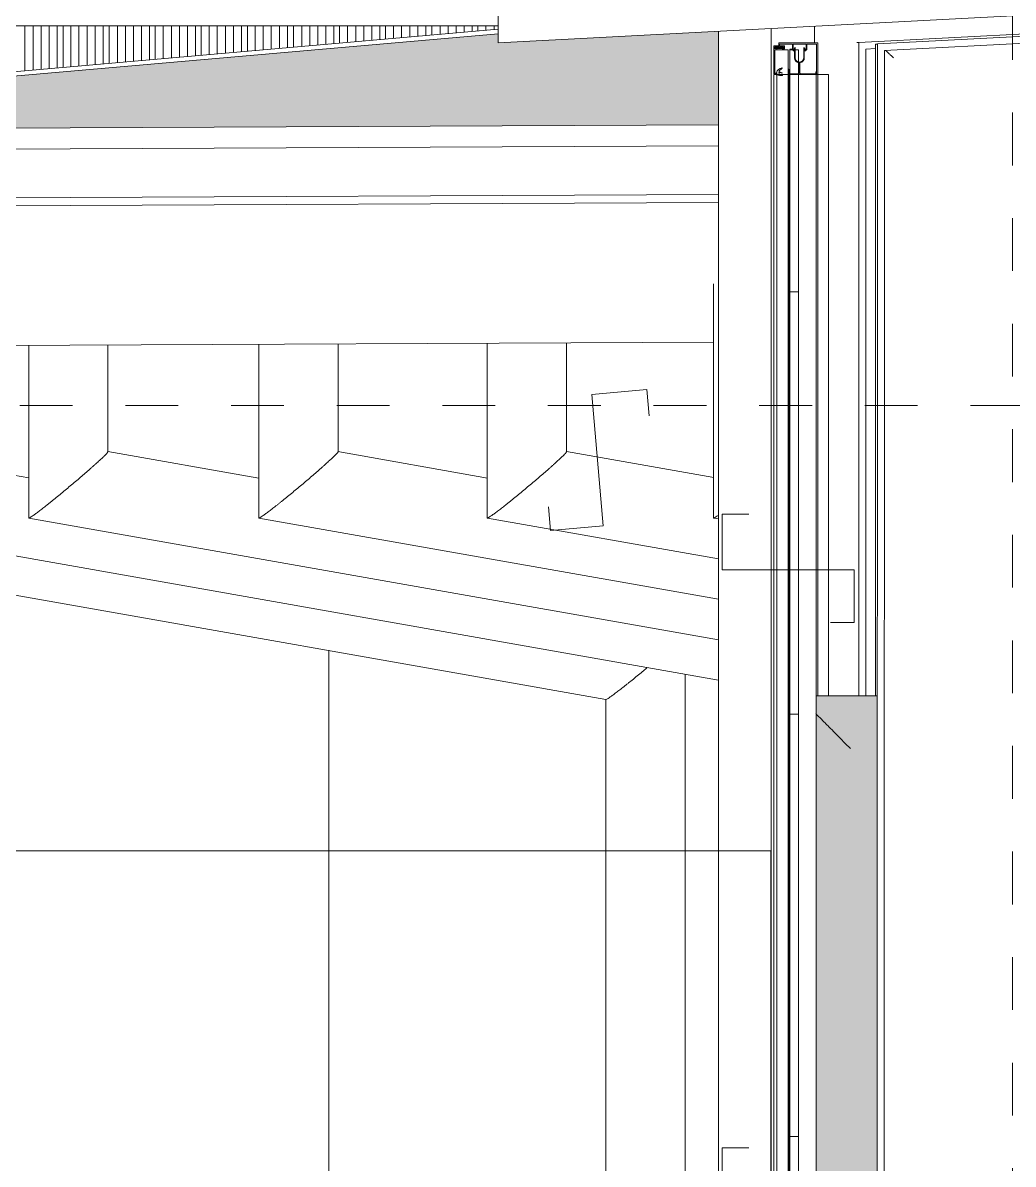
# Model space of a CAD drawing. Header units: metres. Extents: x 4238 to 4687, y -1 to 29.
# Drawn here: x 4460.277 to 4462.152, y 13.803 to 15.965 of the extents above; entities that cross this region are included whole.
import ezdxf

# ---------------------------------------------------------------- set-up
doc = ezdxf.new("R2010")
doc.units = ezdxf.units.M
doc.linetypes.add('AEC_Center', pattern=[0.024, 0.012, -0.004, 0.004, -0.004])
doc.linetypes.add('Grid Line', pattern=[0.021, 0.012, -0.003, 0.003, -0.003])
for name, color, linetype, lineweight in [('A-DETL', 90, 'Continuous', 13), ('A-DETL-GENF', 92, 'Continuous', 5), ('A-FLOR-LEVL', 51, 'Continuous', 5), ('A-GENM', 13, 'Continuous', 5), ('A-GLAZ-CURT', 52, 'Continuous', 5), ('A-GLAZ-CWMG', 51, 'Continuous', 5), ('A-ROOF', 132, 'Continuous', 5), ('A-ROOF-IDEN', 132, 'Continuous', 5), ('A-ROOF-PATT', 132, 'Continuous', 15), ('A-WALL', 113, 'Continuous', 5), ('A-WALL-PATT', 111, 'Continuous', 5), ('P-SANR-FIXT', 6, 'Continuous', 5), ('S-BEAM', 12, 'Continuous', 5), ('S-GRID', 1, 'Continuous', 5)]:
    doc.layers.add(name, color=color, linetype=linetype, lineweight=lineweight)

# ---------------------------------------------------------------- blocks, each defined once
blk = doc.blocks.new('Structural Framing 15 - Structural Framing 1-952687-SECTION - GRIDS B1-B2')
at = {"layer": 'S-BEAM'}
for p, q in [((4436.2197, 14.6903), (4436.2198, 15.9248)), ((4436.2198, 15.9248), (4436.2237, 15.925))]:
    blk.add_line(p, q, dxfattribs=at)
blk = doc.blocks.new('Mechanical - Condensers - Mechanical - Condensers-1249279-SECTION - GRIDS B1-B2')
at = {"layer": 'A-GENM'}
h = blk.add_hatch(color=256, dxfattribs=at)
h.paths.add_polyline_path([(4476.7244, 14.5903), (4477.3737, 14.5903), (4477.3763, 14.6903), (4461.3055, 14.689), (4461.3055, 14.5903), (4476.6007, 14.5903)])
h.paths.add_polyline_path([(4460.5144, 14.5903), (4461.1055, 14.5903), (4461.1055, 14.6903), (4436.7572, 14.6903), (4436.7573, 14.5903), (4460.2669, 14.5903)])
h.paths.add_polyline_path([(4436.1725, 14.5903), (4436.2233, 14.5904), (4436.2233, 14.6903), (4436.1072, 14.6903), (4436.1072, 14.6563), (4436.1467, 14.6162)])
h = blk.add_hatch(color=256, dxfattribs=at)
h.paths.add_polyline_path([(4436.1725, 10.4392), (4436.1725, 10.8913), (4436.0792, 10.8913), (4436.0779, 10.7736), (4436.0751, 10.7734), (4436.0751, 10.5341), (4436.0872, 10.5214), (4436.1467, 10.4638)])
h.paths.add_polyline_path([(4436.1045, 10.904), (4436.1725, 10.904), (4436.1725, 11.3326), (4436.1026, 11.3323), (4436.0953, 11.3293), (4436.0919, 11.3212), (4436.0919, 10.9154), (4436.0953, 10.9074), (4436.1033, 10.904)])
h.paths.add_polyline_path([(4436.0792, 10.907), (4436.0801, 10.9074), (4436.0834, 10.9154), (4436.0834, 11.3212), (4436.0779, 11.3302), (4436.0751, 11.3293), (4436.0756, 11.2), (4436.0792, 11.2), (4436.0792, 10.9074)])
h.paths.add_polyline_path([(4436.1228, 11.3453), (4436.1725, 11.3453), (4436.1725, 14.5903), (4436.1072, 14.6563), (4436.1072, 11.4488), (4436.1307, 11.4474), (4436.1307, 11.3888), (4436.0751, 11.3888), (4436.0757, 11.3453), (4436.1067, 11.3453)])
h = blk.add_hatch(color=256, dxfattribs=at)
h.paths.add_polyline_path([(4415.0374, 8.3298), (4436.2222, 9.4404), (4436.2233, 14.5903), (4436.1725, 14.5903), (4436.1725, 11.3453), (4436.1827, 11.3453), (4436.1827, 11.3326), (4436.1725, 11.3326), (4436.1725, 10.904), (4436.1827, 10.904), (4436.1827, 10.8913), (4436.1725, 10.8913), (4436.1725, 10.4392), (4414.9851, 9.3284), (4415.0051, 8.9479)])
h.paths.add_polyline_path([(4436.756, 9.4684), (4437.1721, 9.4902), (4437.1721, 13.5903), (4461.1055, 13.5903), (4461.1055, 14.5903), (4436.7572, 14.5903), (4436.756, 9.584)])
h.paths.add_polyline_path([(4475.487, 13.5903), (4477.3737, 13.5903), (4477.3737, 14.5903), (4461.3055, 14.5903), (4461.3055, 13.5903), (4475.3633, 13.5903)])
blk.add_line((4436.2233, 14.6903), (4436.1072, 14.6903), dxfattribs=at)
blk.add_open_spline([(4436.1068, 14.6567), (4436.1069, 14.6566), (4436.1086, 14.6548), (4436.1138, 14.6496), (4436.1209, 14.6423), (4436.1285, 14.6346), (4436.1364, 14.6267), (4436.1466, 14.6163), (4436.1592, 14.6034), (4436.168, 14.5947), (4436.1725, 14.5903)], degree=3, knots=[0.5379566, 0.5379566, 0.5379566, 0.5379566, 0.5416667, 0.5833333, 0.6666667, 0.7083333, 0.75, 0.8333333, 0.9166667, 1, 1, 1, 1], dxfattribs=at)
blk = doc.blocks.new('Downpipe - Tee Spreader - Downpipe - Tee Spreader-3247246-SECTION - GRIDS B1-B2')
at = {"layer": 'P-SANR-FIXT'}
for p, q in [((4435.9223, 15.9492), (4435.9223, 11.342)), ((4436.0223, 11.3453), (4436.0223, 15.9545))]:
    blk.add_line(p, q, dxfattribs=at)
blk = doc.blocks.new('Downpipe - L Spreader - Default-1309623-SECTION - GRIDS B1-B2')
at = {"layer": 'P-SANR-FIXT'}
for p, q in [((4433.7661, 15.0271), (4435.7095, 14.6832)), ((4435.8593, 11.517), (4435.8593, 14.7315)), ((4435.7093, 14.6834), (4435.7093, 11.5091))]:
    blk.add_line(p, q, dxfattribs=at)
blk.add_open_spline([(4435.7876, 14.7437), (4435.7853, 14.7417), (4435.7797, 14.737), (4435.7709, 14.7299), (4435.7614, 14.722), (4435.7537, 14.7158), (4435.7479, 14.7112), (4435.7423, 14.7067), (4435.7357, 14.7015), (4435.7286, 14.6961), (4435.7225, 14.6915), (4435.7174, 14.6879), (4435.7122, 14.6843), (4435.71, 14.6832), (4435.7095, 14.6832), (4435.7095, 14.6832)], degree=3, knots=[0.0122551, 0.0122551, 0.0122551, 0.0122551, 0.0416667, 0.0833333, 0.125, 0.1666667, 0.1875, 0.2083333, 0.25, 0.2916667, 0.3333333, 0.375, 0.4166667, 0.5, 0.5045787, 0.5045787, 0.5045787, 0.5045787], dxfattribs=at)
blk = doc.blocks.new('Downpipe - L Spreader - Default-V178-SECTION - GRIDS B1-B2')
at = {"layer": 'P-SANR-FIXT'}
for p, q in [((4435.9133, 15.4707), (4435.9133, 15.0273)), ((4435.9135, 15.0271), (4435.9223, 15.0255))]:
    blk.add_line(p, q, dxfattribs=at)
blk.add_open_spline([(4435.9217, 15.0319), (4435.9202, 15.0308), (4435.9162, 15.0282), (4435.9137, 15.0268), (4435.9133, 15.0271), (4435.9133, 15.0273)], degree=3, knots=[0.375, 0.375, 0.375, 0.375, 0.4166667, 0.5, 0.5263093, 0.5263093, 0.5263093, 0.5263093], dxfattribs=at)
blk = doc.blocks.new('Downpipe - L Spreader - Default-V179-SECTION - GRIDS B1-B2')
at = {"layer": 'P-SANR-FIXT'}
for p, q in [((4435.4848, 15.3585), (4435.4848, 15.0273)), ((4435.6348, 15.1527), (4435.6348, 15.3592)), ((4435.9136, 15.1036), (4435.6346, 15.1529)), ((4435.485, 15.0271), (4435.9223, 14.9497))]:
    blk.add_line(p, q, dxfattribs=at)
for points, knots in [([(4435.6345, 15.1529), (4435.6351, 15.1529), (4435.6344, 15.1515), (4435.6294, 15.1462), (4435.623, 15.1401), (4435.6172, 15.1346), (4435.6115, 15.1295), (4435.6065, 15.125), (4435.6013, 15.1203), (4435.5942, 15.1142), (4435.5852, 15.1063), (4435.5758, 15.0982), (4435.5693, 15.0927), (4435.566, 15.09)], [0.5, 0.5, 0.5, 0.5, 0.5833333, 0.6666667, 0.7083333, 0.75, 0.7916667, 0.8125, 0.8333333, 0.875, 0.9166667, 0.9583333, 1, 1, 1, 1]), ([(4435.566, 15.09), (4435.5627, 15.0873), (4435.5561, 15.0818), (4435.5464, 15.0737), (4435.5369, 15.0658), (4435.5292, 15.0597), (4435.5234, 15.055), (4435.5178, 15.0505), (4435.5112, 15.0454), (4435.5041, 15.0399), (4435.498, 15.0353), (4435.4929, 15.0317), (4435.4877, 15.0282), (4435.4852, 15.0268), (4435.4848, 15.0271), (4435.4848, 15.0273)], [0, 0, 0, 0, 0.0416667, 0.0833333, 0.125, 0.1666667, 0.1875, 0.2083333, 0.25, 0.2916667, 0.3333333, 0.375, 0.4166667, 0.5, 0.5263093, 0.5263093, 0.5263093, 0.5263093])]:
    blk.add_open_spline(points, degree=3, knots=knots, dxfattribs=at)
blk = doc.blocks.new('Downpipe - L Spreader - Default-V180-SECTION - GRIDS B1-B2')
at = {"layer": 'P-SANR-FIXT'}
for p, q in [((4435.0521, 15.3565), (4435.0521, 15.0273)), ((4435.2021, 15.1527), (4435.2021, 15.3572)), ((4435.4851, 15.1028), (4435.202, 15.1529)), ((4435.0523, 15.0271), (4435.9223, 14.8732))]:
    blk.add_line(p, q, dxfattribs=at)
for points, knots in [([(4435.2019, 15.1529), (4435.2024, 15.1529), (4435.2018, 15.1515), (4435.1968, 15.1462), (4435.1904, 15.1401), (4435.1845, 15.1346), (4435.1788, 15.1295), (4435.1738, 15.125), (4435.1686, 15.1203), (4435.1616, 15.1142), (4435.1525, 15.1063), (4435.1432, 15.0982), (4435.1367, 15.0927), (4435.1333, 15.09)], [0.5, 0.5, 0.5, 0.5, 0.5833333, 0.6666667, 0.7083333, 0.75, 0.7916667, 0.8125, 0.8333333, 0.875, 0.9166667, 0.9583333, 1, 1, 1, 1]), ([(4435.1333, 15.09), (4435.13, 15.0873), (4435.1234, 15.0818), (4435.1138, 15.0737), (4435.1042, 15.0658), (4435.0966, 15.0597), (4435.0908, 15.055), (4435.0851, 15.0505), (4435.0785, 15.0454), (4435.0715, 15.0399), (4435.0653, 15.0353), (4435.0603, 15.0317), (4435.055, 15.0282), (4435.0525, 15.0268), (4435.0521, 15.0271), (4435.0521, 15.0273)], [0, 0, 0, 0, 0.0416667, 0.0833333, 0.125, 0.1666667, 0.1875, 0.2083333, 0.25, 0.2916667, 0.3333333, 0.375, 0.4166667, 0.5, 0.5263093, 0.5263093, 0.5263093, 0.5263093])]:
    blk.add_open_spline(points, degree=3, knots=knots, dxfattribs=at)
blk = doc.blocks.new('Downpipe - L Spreader - Default-V181-SECTION - GRIDS B1-B2')
at = {"layer": 'P-SANR-FIXT'}
for p, q in [((4434.6165, 15.3545), (4434.6165, 15.0273)), ((4434.7665, 15.1527), (4434.7665, 15.3552)), ((4435.0524, 15.1023), (4434.7663, 15.1529)), ((4434.6166, 15.0271), (4435.9223, 14.7961))]:
    blk.add_line(p, q, dxfattribs=at)
for points, knots in [([(4434.7662, 15.1529), (4434.7667, 15.1529), (4434.7661, 15.1515), (4434.7611, 15.1462), (4434.7547, 15.1401), (4434.7489, 15.1346), (4434.7432, 15.1295), (4434.7381, 15.125), (4434.7329, 15.1203), (4434.7259, 15.1142), (4434.7168, 15.1063), (4434.7075, 15.0982), (4434.701, 15.0927), (4434.6977, 15.09)], [0.5, 0.5, 0.5, 0.5, 0.5833333, 0.6666667, 0.7083333, 0.75, 0.7916667, 0.8125, 0.8333333, 0.875, 0.9166667, 0.9583333, 1, 1, 1, 1]), ([(4434.6977, 15.09), (4434.6943, 15.0873), (4434.6877, 15.0818), (4434.6781, 15.0737), (4434.6685, 15.0658), (4434.6609, 15.0597), (4434.6551, 15.055), (4434.6494, 15.0505), (4434.6429, 15.0454), (4434.6358, 15.0399), (4434.6296, 15.0353), (4434.6246, 15.0317), (4434.6194, 15.0282), (4434.6168, 15.0268), (4434.6165, 15.0271), (4434.6165, 15.0273)], [0, 0, 0, 0, 0.0416667, 0.0833333, 0.125, 0.1666667, 0.1875, 0.2083333, 0.25, 0.2916667, 0.3333333, 0.375, 0.4166667, 0.5, 0.5263093, 0.5263093, 0.5263093, 0.5263093])]:
    blk.add_open_spline(points, degree=3, knots=knots, dxfattribs=at)
blk = doc.blocks.new('Downpipe - L Spreader - Default-V182-SECTION - GRIDS B1-B2')
at = {"layer": 'P-SANR-FIXT'}
for p, q in [((4434.1862, 15.3524), (4434.1862, 15.0273)), ((4434.3362, 15.1527), (4434.3362, 15.3531)), ((4434.6167, 15.1033), (4434.336, 15.1529)), ((4434.1863, 15.0271), (4435.9223, 14.7199))]:
    blk.add_line(p, q, dxfattribs=at)
for points, knots in [([(4434.3359, 15.1529), (4434.3365, 15.1529), (4434.3358, 15.1515), (4434.3308, 15.1462), (4434.3244, 15.1401), (4434.3186, 15.1346), (4434.3129, 15.1295), (4434.3079, 15.125), (4434.3026, 15.1203), (4434.2956, 15.1142), (4434.2865, 15.1063), (4434.2772, 15.0982), (4434.2707, 15.0927), (4434.2674, 15.09)], [0.5, 0.5, 0.5, 0.5, 0.5833333, 0.6666667, 0.7083333, 0.75, 0.7916667, 0.8125, 0.8333333, 0.875, 0.9166667, 0.9583333, 1, 1, 1, 1]), ([(4434.2674, 15.09), (4434.264, 15.0873), (4434.2574, 15.0818), (4434.2478, 15.0737), (4434.2382, 15.0658), (4434.2306, 15.0597), (4434.2248, 15.055), (4434.2191, 15.0505), (4434.2126, 15.0454), (4434.2055, 15.0399), (4434.1994, 15.0353), (4434.1943, 15.0317), (4434.1891, 15.0282), (4434.1865, 15.0268), (4434.1862, 15.0271), (4434.1862, 15.0273)], [0, 0, 0, 0, 0.0416667, 0.0833333, 0.125, 0.1666667, 0.1875, 0.2083333, 0.25, 0.2916667, 0.3333333, 0.375, 0.4166667, 0.5, 0.5263093, 0.5263093, 0.5263093, 0.5263093])]:
    blk.add_open_spline(points, degree=3, knots=knots, dxfattribs=at)
blk = doc.blocks.new('Structural Framing 56 - Structural Framing 1-1480425-SECTION - GRIDS B1-B2')
at = {"layer": 'S-BEAM'}
for p, q in [((4436.1883, 15.9279), (4440.486, 16.1531)), ((4436.1844, 15.9279), (4436.1883, 15.9279)), ((4436.1883, 15.9279), (4436.1883, 14.6903)), ((4436.2015, 15.9154), (4436.2198, 15.9163)), ((4436.2015, 14.6903), (4436.2015, 15.9154))]:
    blk.add_line(p, q, dxfattribs=at)
blk = doc.blocks.new('Structural Framing 25 - Structural Framing 1-1640794-SECTION - GRIDS B1-B2')
at = {"layer": 'S-BEAM'}
for p, q in [((4436.2236, 15.9252), (4440.2165, 16.1344)), ((4436.2368, 15.9126), (4440.2171, 16.1212)), ((4436.2236, 15.9252), (4436.2212, 5.24)), ((4436.2344, 5.24), (4436.2368, 15.9126)), ((4436.2368, 15.9126), (4436.2393, 15.9125))]:
    blk.add_line(p, q, dxfattribs=at)
blk.add_open_spline([(4436.2393, 15.9125), (4436.2393, 15.9125), (4436.2396, 15.9123), (4436.2405, 15.9115), (4436.2413, 15.9107), (4436.2422, 15.9099), (4436.243, 15.9092), (4436.2439, 15.9084), (4436.2451, 15.9073), (4436.2464, 15.9061), (4436.2474, 15.9051), (4436.2486, 15.904), (4436.2506, 15.9021), (4436.2524, 15.9003), (4436.2537, 15.8992)], degree=3, knots=[0, 0, 0, 0, 0.166667, 0.25, 0.333333, 0.416667, 0.458333, 0.5, 0.583333, 0.666667, 0.708333, 0.75, 0.833333, 1, 1, 1, 1], dxfattribs=at)
blk = doc.blocks.new('Roof Gutters3 - Roof Gutters-1885272-SECTION - GRIDS B1-B2')
at = {"layer": 'A-ROOF'}
for p, q in [((4436.1045, 15.9588), (4436.1045, 15.9274)), ((4433.4049, 15.7685), (4435.5055, 15.953)), ((4433.408, 15.7604), (4435.5055, 15.9446))]:
    blk.add_line(p, q, dxfattribs=at)
blk = doc.blocks.new('Rectangular Mullion - Frame_Framed Facade_Danpal_DPANMF BT1-3266259-SECTION - GRIDS B1-B2')
at = {"layer": 'A-GLAZ-CWMG'}
for p in [(4436.1107, 15.8674), (4436.1307, 14.6903)]:
    blk.add_line(p, (4436.1307, 15.8674), dxfattribs=at)
blk = doc.blocks.new('Roofs 1 - Roofs 1-2640243-SECTION - GRIDS B1-B2')
at = {"layer": 'A-ROOF'}
for p, q in [((4435.9223, 15.6399), (4433.0424, 15.6265)), ((4435.9223, 15.6249), (4433.0196, 15.6113))]:
    blk.add_line(p, q, dxfattribs=at)
blk = doc.blocks.new('Rectangular Mullion - Frame_Framed Facade_Danpal_DPANMF BT2-3266265-SECTION - GRIDS B1-B2')
at = {"layer": 'A-GLAZ-CWMG'}
for p, q in [((4436.0273, 15.8674), (4436.0332, 15.8674)), ((4436.0273, 15.8674), (4436.0273, 11.4488)), ((4436.0332, 15.8674), (4436.0542, 15.8674)), ((4436.0332, 15.8674), (4436.0332, 11.4488)), ((4436.0542, 15.8674), (4436.0542, 11.4488)), ((4436.1107, 15.8674), (4436.1107, 14.6903))]:
    blk.add_line(p, q, dxfattribs=at)
blk = doc.blocks.new('MulticellPanel_Polycarbonate_Danpal_1040w - Premium Dark Opal-V206-SECTION - GRIDS B1-B2')
at = {"layer": 'A-GLAZ-CURT'}
h = blk.add_hatch(dxfattribs=at)
h.set_pattern_fill('FP_194', color=256, style=0, pattern_type=2)
h.set_pattern_definition([(90, (4463.253, 10.655), (-0.8, 5e-17), []), (180, (4463.253, 10.655), (-1e-16, -0.8), [])])
h.paths.add_polyline_path([(4436.0577, 11.4021), (4436.0737, 11.4021), (4436.0737, 15.8674), (4436.0577, 15.8661), (4436.0577, 11.4395)])
h.paths.add_polyline_path([(4436.0737, 15.8689), (4436.0737, 15.9141), (4436.0678, 15.9141), (4436.0666, 15.9141), (4436.0577, 15.9141), (4436.0577, 15.8689), (4436.0678, 15.8689)])
for p, q in [((4436.067, 15.9141), (4436.0577, 15.9141)), ((4436.0577, 15.9141), (4436.0577, 15.8689)), ((4436.0737, 15.9141), (4436.0678, 15.9141)), ((4436.0737, 15.8686), (4436.0737, 15.9141)), ((4436.0577, 15.8661), (4436.0577, 11.4021)), ((4436.0737, 11.4021), (4436.0737, 15.8661))]:
    blk.add_line(p, q, dxfattribs=at)
blk = doc.blocks.new('Rectangular Mullion - DPANMF BT2-1105307-SECTION - GRIDS B1-B2')
at = {"layer": 'A-DETL-GENF'}
for p, q in [((4436.0273, 15.9164), (4436.0273, 15.9219)), ((4436.0273, 15.9219), (4436.0366, 15.9219)), ((4436.0273, 15.8685), (4436.0273, 15.9165)), ((4436.0273, 15.9165), (4436.0313, 15.9157)), ((4436.031, 15.9164), (4436.0273, 15.9164)), ((4436.0459, 15.92), (4436.0293, 15.92)), ((4436.0293, 15.92), (4436.0293, 15.9183)), ((4436.0313, 15.9157), (4436.0313, 15.9173)), ((4436.0318, 15.9178), (4436.0404, 15.9178)), ((4436.0327, 15.9159), (4436.0327, 15.9148)), ((4436.0413, 15.9164), (4436.0332, 15.9164)), ((4436.0366, 15.9219), (4436.0366, 15.9274)), ((4436.0366, 15.9274), (4436.1107, 15.9274)), ((4436.0625, 15.9249), (4436.0383, 15.9249)), ((4436.0383, 15.9249), (4436.0383, 15.9219)), ((4436.0383, 15.9219), (4436.0476, 15.9219)), ((4436.0404, 15.9178), (4436.0415, 15.9185)), ((4436.0415, 15.9185), (4436.0443, 15.9185)), ((4436.0448, 15.9174), (4436.0421, 15.9174)), ((4436.043, 15.9174), (4436.0459, 15.9174)), ((4436.0476, 15.9161), (4436.0437, 15.9161)), ((4436.0459, 15.9174), (4436.0459, 15.92)), ((4436.0476, 15.9219), (4436.0476, 15.9161)), ((4436.0575, 15.9139), (4436.0575, 15.9154)), ((4436.0575, 15.9154), (4436.0625, 15.9154)), ((4436.0625, 15.9154), (4436.0625, 15.9249)), ((4436.0886, 15.9249), (4436.064, 15.9249)), ((4436.064, 15.9249), (4436.064, 15.9154)), ((4436.064, 15.9154), (4436.0662, 15.9154)), ((4436.0659, 15.9158), (4436.0673, 15.9183)), ((4436.0666, 15.9131), (4436.0666, 15.915)), ((4436.0678, 15.9181), (4436.0678, 15.8988)), ((4436.0838, 15.899), (4436.0838, 15.9181)), ((4436.0844, 15.9183), (4436.0858, 15.9158)), ((4436.085, 15.9151), (4436.085, 15.9131)), ((4436.0852, 15.9154), (4436.0886, 15.9154)), ((4436.0886, 15.9154), (4436.0886, 15.9249)), ((4436.1082, 15.9249), (4436.0901, 15.9249)), ((4436.0901, 15.9249), (4436.0901, 15.9139)), ((4436.1082, 15.8681), (4436.1082, 15.9249)), ((4436.1107, 15.9274), (4436.1107, 15.8688)), ((4436.032, 15.9141), (4436.0293, 15.9141)), ((4436.0293, 15.9141), (4436.0293, 15.87)), ((4436.0657, 15.9139), (4436.0575, 15.9139)), ((4436.0641, 15.9131), (4436.0666, 15.9131)), ((4436.0666, 15.9121), (4436.0641, 15.9121)), ((4436.0666, 15.8988), (4436.0666, 15.9121)), ((4436.085, 15.9131), (4436.0875, 15.9131)), ((4436.0875, 15.9121), (4436.085, 15.9121)), ((4436.085, 15.9121), (4436.085, 15.8991)), ((4436.0901, 15.9139), (4436.0857, 15.9139)), ((4436.0378, 15.8726), (4436.043, 15.8705)), ((4436.0542, 15.8674), (4436.0542, 15.8774)), ((4436.0542, 15.8774), (4436.0557, 15.8774)), ((4436.0557, 15.8774), (4436.0557, 15.8689)), ((4436.0751, 15.8699), (4436.0751, 15.8888)), ((4436.0766, 15.8888), (4436.0766, 15.8699)), ((4436.1067, 15.8689), (4436.1067, 15.8724)), ((4436.1067, 15.8724), (4436.1082, 15.8724)), ((4436.1082, 15.8724), (4436.1082, 15.8674)), ((4436.0332, 15.8685), (4436.0273, 15.8685)), ((4436.0293, 15.87), (4436.0332, 15.87)), ((4436.0314, 15.8685), (4436.0332, 15.8685)), ((4436.0332, 15.8707), (4436.0321, 15.8707)), ((4436.0332, 15.8685), (4436.0332, 15.8707)), ((4436.0332, 15.87), (4436.0332, 15.8685)), ((4436.0368, 15.8704), (4436.0374, 15.8683)), ((4436.0428, 15.8699), (4436.0373, 15.871)), ((4436.0374, 15.8683), (4436.0433, 15.8662)), ((4436.1082, 15.8674), (4436.0542, 15.8674)), ((4436.0557, 15.8689), (4436.0741, 15.8689)), ((4436.0776, 15.8689), (4436.1067, 15.8689))]:
    blk.add_line(p, q, dxfattribs=at)
for centre, radius, start, end in [((4436.0298, 15.9183), 0.0005, 180, 270), ((4436.0318, 15.9173), 0.0005, 90, 180), ((4436.032, 15.9148), 0.0007, 270, 0), ((4436.0332, 15.9159), 0.0005, 90, 180), ((4436.0437, 15.9169), 0.000834, 146.0388, 270), ((4436.0841, 15.9181), 0.0003, 30, 180), ((4436.0758, 15.8988), 0.0092, 180, 260.121), ((4436.0758, 15.8988), 0.008, 180, 1.7438), ((4436.0758, 15.8988), 0.0092, 279.8791, 1.6261), ((4436.0875, 15.9126), 0.0005, 270, 90), ((4436.0434, 15.8682), 0.0116, 93.4449, 167.2858), ((4436.0381, 15.8734), 0.00088, 132.5702, 248.0118), ((4436.0807, 15.8326), 0.0598, 128.9937, 136.1468), ((4436.0428, 15.8794), 0.0004, 310.5832, 96.9264), ((4436.0741, 15.8888), 0.001, 0, 80.121), ((4436.0776, 15.8888), 0.001, 99.8791, 180), ((4436.034, 15.8698), 0.00339, 233.7277, 256.2387), ((4436.0425, 15.9045), 0.0391, 256.2387, 270.9519), ((4436.0372, 15.8705), 0.00048, 78.5298, 196.4274), ((4436.0741, 15.8699), 0.001, 270, 0), ((4436.0776, 15.8699), 0.001, 180, 270)]:
    blk.add_arc(centre, radius, start, end, dxfattribs=at)
for centre, major_axis, start_param, end_param in [((4436.0675, 15.9181), (0.000175, 0.000244), 5.334297, 7.95229), ((4436.0641, 15.9126), (0.0005, 0), 1.570796, 4.712389), ((4436.0428, 15.8702), (-0.000257, 0.000191), 2.00842, 4.966438), ((4436.0432, 15.8658), (-0.000186, 0.000354), 2.547155, 5.457791)]:
    blk.add_ellipse(centre, major_axis=major_axis, ratio=1, start_param=start_param, end_param=end_param, dxfattribs=at)
for points, knots in [([(4436.0298, 15.9178), (4436.0299, 15.9178), (4436.03, 15.9178), (4436.0302, 15.9178), (4436.0303, 15.9177), (4436.0305, 15.9176), (4436.0306, 15.9174), (4436.0308, 15.9173), (4436.0309, 15.9171), (4436.0311, 15.9169), (4436.0312, 15.9168), (4436.0312, 15.9166), (4436.0312, 15.9164), (4436.0311, 15.9164), (4436.031, 15.9164)], [0, 0, 0, 0, 0.0625, 0.125, 0.1875, 0.25, 0.3125, 0.375, 0.5, 0.583333, 0.708333, 0.802083, 0.911458, 1, 1, 1, 1]), ([(4436.0421, 15.9174), (4436.0421, 15.9173), (4436.0421, 15.9172), (4436.042, 15.917), (4436.042, 15.9168), (4436.0418, 15.9166), (4436.0417, 15.9165), (4436.0415, 15.9164), (4436.0414, 15.9164), (4436.0413, 15.9164)], [0, 0, 0, 0, 0.222222, 0.388889, 0.555556, 0.666667, 0.777778, 0.888889, 1, 1, 1, 1]), ([(4436.0443, 15.9185), (4436.0444, 15.9185), (4436.0446, 15.9184), (4436.0449, 15.9183), (4436.045, 15.9181), (4436.0451, 15.9178), (4436.0451, 15.9175), (4436.045, 15.9174), (4436.0448, 15.9174)], [0, 0, 0, 0, 0.166667, 0.333333, 0.5, 0.666667, 0.791667, 1, 1, 1, 1]), ([(4436.0662, 15.9154), (4436.0663, 15.9154), (4436.0664, 15.9153), (4436.0665, 15.9152), (4436.0665, 15.915), (4436.0665, 15.9148), (4436.0664, 15.9146), (4436.0662, 15.9144), (4436.0661, 15.9142), (4436.066, 15.9141), (4436.0659, 15.9139), (4436.0658, 15.9139), (4436.0657, 15.9139)], [0, 0, 0, 0, 0.083333, 0.1875, 0.291667, 0.375, 0.458333, 0.583333, 0.666667, 0.75, 0.875, 1, 1, 1, 1]), ([(4436.0666, 15.915), (4436.0665, 15.9151), (4436.0664, 15.9152), (4436.0662, 15.9153), (4436.066, 15.9154), (4436.0658, 15.9156), (4436.0658, 15.9157), (4436.0659, 15.9158)], [0, 0, 0, 0, 0.125, 0.25, 0.375, 0.625, 1, 1, 1, 1]), ([(4436.0857, 15.9139), (4436.0856, 15.9139), (4436.0854, 15.9141), (4436.0852, 15.9144), (4436.0851, 15.9146), (4436.085, 15.9147), (4436.0849, 15.9149), (4436.0849, 15.9151), (4436.0849, 15.9153), (4436.0851, 15.9154), (4436.0852, 15.9154)], [0, 0, 0, 0, 0.333333, 0.416667, 0.5, 0.583333, 0.666667, 0.75, 0.84375, 1, 1, 1, 1]), ([(4436.0858, 15.9158), (4436.0858, 15.9158), (4436.0858, 15.9157), (4436.0857, 15.9155), (4436.0855, 15.9153), (4436.0852, 15.9152), (4436.0851, 15.9151), (4436.085, 15.9151)], [0, 0, 0, 0, 0.25, 0.5, 0.75, 0.875, 1, 1, 1, 1]), ([(4436.032, 15.8671), (4436.0316, 15.8673), (4436.0312, 15.8678), (4436.0311, 15.8684), (4436.0313, 15.8685), (4436.0314, 15.8685)], [0, 0, 0, 0, 0.470588, 0.735294, 1, 1, 1, 1]), ([(4436.1107, 15.8688), (4436.1107, 15.8688), (4436.1106, 15.8687), (4436.1105, 15.8685), (4436.1104, 15.8684), (4436.1103, 15.8683), (4436.11, 15.8682), (4436.1098, 15.8681), (4436.1095, 15.868), (4436.1092, 15.8678), (4436.109, 15.8677), (4436.1087, 15.8677), (4436.1085, 15.8677), (4436.1084, 15.8677), (4436.1082, 15.8679), (4436.1082, 15.868), (4436.1082, 15.8681)], [0, 0, 0, 0, 0.0625, 0.125, 0.177083, 0.229167, 0.291667, 0.375, 0.458333, 0.541667, 0.625, 0.708333, 0.770833, 0.84375, 0.916667, 1, 1, 1, 1])]:
    blk.add_open_spline(points, degree=3, knots=knots, dxfattribs=at)
blk = doc.blocks.new('Rectangular Mullion - Frame_Framed Facade_Danpal_DPANMF BT2-1113567-SECTION - GRIDS B1-B2')
at = {"layer": 'A-GLAZ-CWMG'}
for p, q in [((4436.0366, 15.9219), (4436.0273, 15.9219)), ((4436.0273, 15.9219), (4436.0273, 15.9165)), ((4436.0366, 15.9274), (4436.0366, 15.9219)), ((4436.0293, 15.9141), (4436.0542, 15.9141)), ((4436.0542, 15.9141), (4436.0542, 15.8674)), ((4436.0273, 15.8685), (4436.0332, 15.8685)), ((4436.0332, 15.87), (4436.0293, 15.87)), ((4436.0332, 15.8685), (4436.0332, 15.87)), ((4436.1082, 15.8674), (4436.1107, 15.8674))]:
    blk.add_line(p, q, dxfattribs=at)
blk = doc.blocks.new('Rectangular Mullion - Mullion_FramedFacade_Danpal_DPAEC50-3266256-SECTION - GRIDS B1-B2')
at = {"layer": 'A-GLAZ-CWMG'}
for p, q in [((4436.0545, 15.8674), (4436.0545, 11.4488)), ((4436.0545, 15.8674), (4436.0545, 15.8661)), ((4436.0545, 15.8674), (4436.0545, 15.8661)), ((4436.0553, 15.8674), (4436.0553, 11.4488)), ((4436.0572, 15.8674), (4436.0572, 11.4488)), ((4436.0572, 15.8674), (4436.0572, 15.8661)), ((4436.1072, 15.8674), (4436.1072, 11.4488))]:
    blk.add_line(p, q, dxfattribs=at)
blk = doc.blocks.new('Rectangular Mullion - Mullion_FramedFacade_Danpal_DPAEC50-V208-SECTION - GRIDS B1-B2')
at = {"layer": 'A-GLAZ-CWMG'}
blk.add_line((4436.0545, 15.8674), (4436.0545, 15.8661), dxfattribs=at)
blk.add_line((4436.0545, 15.8674), (4436.0545, 15.8661), dxfattribs=at)

msp = doc.modelspace()

# ---------------------------------------------------------------- hatches: boundary and pattern name
at = {"layer": 'A-ROOF-PATT', "lineweight": 5}
h = msp.add_hatch(dxfattribs=at)
h.set_pattern_fill('FP_195', color=256, style=0, pattern_type=2)
h.set_pattern_definition([(5.019, (59.9488725, -378.047), (-0.01526891228513, 4.1986855e-06), [])])
h.paths.add_polyline_path([(4459.0508, 15.7602), (4461.5941, 15.7721), (4461.5941, 15.9492), (4461.1774, 15.9274), (4461.1774, 15.9446), (4459.0799, 15.7604), (4459.0768, 15.7625)])
h.paths.add_polyline_path([(4461.173, 16.0112), (4461.1774, 16.0112), (4461.1774, 16.0865), (4461.171, 16.0863), (4461.0009, 16.0945), (4460.9938, 16.0965), (4460.8093, 16.254), (4460.8088, 16.2585), (4460.8122, 16.2632), (4460.834, 16.2661), (4461.1774, 16.2842), (4461.1779, 16.338), (4472.0915, 16.9119), (4472.1801, 16.9176), (4472.1695, 16.9154), (4472.1949, 16.9154), (4472.6264, 16.938), (4472.6206, 16.9844), (4472.6154, 16.9865), (4472.1257, 16.9847), (4472.1235, 16.9841), (4472.1257, 16.9831), (4472.1266, 16.9829), (4472.1292, 16.9192), (4472.1222, 16.9192), (4472.1165, 16.9841), (4472.1133, 16.9853), (4472.1101, 16.9865), (4471.6203, 16.9847), (4471.6182, 16.9841), (4471.6203, 16.9831), (4471.6213, 16.9829), (4471.6238, 16.9192), (4471.6168, 16.9192), (4471.6112, 16.9841), (4471.6079, 16.9853), (4471.6048, 16.9866), (4471.115, 16.9847), (4471.1129, 16.9832), (4471.115, 16.9831), (4471.1159, 16.9829), (4471.1185, 16.9192), (4471.1115, 16.9192), (4471.1059, 16.9841), (4471.1026, 16.9853), (4471.0994, 16.9866), (4470.6097, 16.9847), (4470.6075, 16.9841), (4470.6097, 16.9831), (4470.6106, 16.9829), (4470.6132, 16.9192), (4470.6062, 16.9192), (4470.6005, 16.9841), (4470.5973, 16.9853), (4470.5941, 16.9866), (4470.1043, 16.9847), (4470.1022, 16.9832), (4470.1043, 16.9831), (4470.1053, 16.9829), (4470.1078, 16.9192), (4470.1008, 16.9192), (4470.0952, 16.9841), (4470.0919, 16.9853), (4470.0888, 16.9866), (4469.599, 16.9847), (4469.5968, 16.9841), (4469.599, 16.9831), (4469.5999, 16.9829), (4469.6025, 16.9192), (4469.5955, 16.9192), (4469.5899, 16.9841), (4469.5866, 16.9854), (4469.5834, 16.9866), (4469.0937, 16.9847), (4469.0915, 16.9841), (4469.0937, 16.9831), (4469.0946, 16.983), (4469.0972, 16.9192), (4469.0902, 16.9192), (4469.0845, 16.9841), (4469.0813, 16.9854), (4469.0781, 16.9866), (4468.5883, 16.9847), (4468.5862, 16.9832), (4468.5883, 16.9831), (4468.5893, 16.983), (4468.5918, 16.9192), (4468.5848, 16.9192), (4468.5792, 16.9841), (4468.5759, 16.9854), (4468.5722, 16.988), (4468.0904, 16.9457), (4468.0925, 16.9215), (4468.0762, 16.9211), (4468.0753, 16.9444), (4457.4534, 16.0112), (4461.0032, 16.0112)])
h.paths.add_polyline_path([(4472.4311, 16.4772), (4472.4413, 16.4777), (4472.5747, 16.4898)])
h.paths.add_polyline_path([(4471.4924, 16.8852), (4471.4909, 16.8864), (4471.4773, 16.8852), (4471.4766, 16.9002), (4471.5549, 16.9092), (4471.5711, 16.9111), (4471.6202, 16.9148), (4471.6205, 16.9128), (4471.6894, 16.9168), (4471.6892, 16.9025), (4471.5848, 16.8933)])
h.paths.add_polyline_path([(4470.9871, 16.8852), (4470.9855, 16.8864), (4470.972, 16.8852), (4470.9712, 16.9002), (4471.0496, 16.9092), (4471.0657, 16.9111), (4471.1149, 16.9148), (4471.1151, 16.9128), (4471.184, 16.9168), (4471.1839, 16.9025), (4471.0898, 16.8942)])
h.paths.add_polyline_path([(4470.4818, 16.8852), (4470.4802, 16.8864), (4470.4667, 16.8852), (4470.4659, 16.9002), (4470.5442, 16.9092), (4470.5604, 16.9111), (4470.6095, 16.9148), (4470.6098, 16.9128), (4470.6787, 16.9168), (4470.6785, 16.9025), (4470.5949, 16.8951)])
h.paths.add_polyline_path([(4469.9764, 16.8852), (4469.9749, 16.8864), (4469.9613, 16.8852), (4469.9606, 16.9002), (4470.0389, 16.9092), (4470.0551, 16.9111), (4470.1042, 16.9148), (4470.1045, 16.9128), (4470.1734, 16.9168), (4470.1732, 16.9025), (4470.0999, 16.896)])
h.paths.add_polyline_path([(4469.4711, 16.8852), (4469.4695, 16.8864), (4469.456, 16.8852), (4469.4552, 16.9002), (4469.5336, 16.9092), (4469.5497, 16.9111), (4469.5989, 16.9148), (4469.5991, 16.9128), (4469.668, 16.9168), (4469.6679, 16.9025), (4469.6049, 16.897)])
h.paths.add_polyline_path([(4468.9658, 16.8852), (4468.9642, 16.8864), (4468.9507, 16.8852), (4468.9499, 16.9002), (4469.0282, 16.9092), (4469.0444, 16.9111), (4469.0935, 16.9148), (4469.0938, 16.9128), (4469.1627, 16.9168), (4469.1625, 16.9025), (4469.11, 16.8979)])
h.paths.add_polyline_path([(4468.4604, 16.8852), (4468.4589, 16.8864), (4468.4453, 16.8852), (4468.4446, 16.9002), (4468.5229, 16.9092), (4468.5391, 16.9111), (4468.5882, 16.9148), (4468.5885, 16.9128), (4468.6574, 16.9168), (4468.6572, 16.9025), (4468.5796, 16.8957)])
h.paths.add_polyline_path([(4468.0056, 16.8882), (4467.9574, 16.8882), (4467.9618, 16.9047), (4468.0226, 16.9101), (4468.0223, 16.9133), (4468.0328, 16.9133), (4468.0332, 16.911), (4468.12, 16.9174), (4468.1536, 16.9174), (4468.1608, 16.9018), (4468.1518, 16.9016), (4468.1093, 16.9019), (4468.1036, 16.91), (4468.0122, 16.9016), (4468.0087, 16.8885)])
h.paths.add_polyline_path([(4468.0275, 16.9133), (4468.0462, 16.9174), (4468.0472, 16.9269), (4468.0636, 16.9278), (4468.0659, 16.9281), (4468.0688, 16.9281), (4468.0698, 16.9175), (4468.028, 16.9134)])
h.paths.add_polyline_path([(4472.0759, 16.9138), (4472.0752, 16.9212), (4472.096, 16.9215), (4472.0945, 16.9154), (4472.0764, 16.9138)])
h.paths.add_polyline_path([(4471.5706, 16.9138), (4471.5699, 16.9212), (4471.5906, 16.9222), (4471.5891, 16.9154), (4471.5711, 16.9138)])
h.paths.add_polyline_path([(4471.0652, 16.9138), (4471.0646, 16.9212), (4471.0853, 16.9215), (4471.0838, 16.9154), (4471.0657, 16.9138)])
h.paths.add_polyline_path([(4470.5599, 16.9138), (4470.5592, 16.9212), (4470.58, 16.9215), (4470.5785, 16.9154), (4470.5604, 16.9138)])
h.paths.add_polyline_path([(4470.0546, 16.9138), (4470.0539, 16.9212), (4470.0747, 16.9215), (4470.0731, 16.9154), (4470.0551, 16.9139)])
h.paths.add_polyline_path([(4469.5492, 16.9138), (4469.5486, 16.9212), (4469.5693, 16.9215), (4469.5678, 16.9154), (4469.5497, 16.9139)])
h.paths.add_polyline_path([(4469.0439, 16.9138), (4469.0432, 16.9212), (4469.064, 16.9215), (4469.0625, 16.9154), (4469.0444, 16.9139)])
h.paths.add_polyline_path([(4468.5386, 16.9138), (4468.5379, 16.9212), (4468.5587, 16.9215), (4468.5571, 16.9154), (4468.5391, 16.9139)])
h.paths.add_polyline_path([(4472.077, 16.9245), (4472.0806, 16.9304), (4472.0841, 16.933), (4472.0886, 16.9282), (4472.0933, 16.9278), (4472.0922, 16.9258), (4472.078, 16.9246)])
h.paths.add_polyline_path([(4471.5717, 16.9245), (4471.5753, 16.9304), (4471.5787, 16.933), (4471.5848, 16.9286), (4471.588, 16.9278), (4471.5848, 16.9256), (4471.5727, 16.9246)])
h.paths.add_polyline_path([(4471.0663, 16.9245), (4471.0699, 16.9304), (4471.0734, 16.933), (4471.0779, 16.9282), (4471.0826, 16.9278), (4471.0815, 16.9258), (4471.0673, 16.9246)])
h.paths.add_polyline_path([(4470.561, 16.9245), (4470.5646, 16.9304), (4470.5681, 16.933), (4470.5726, 16.9282), (4470.5773, 16.9278), (4470.5762, 16.9258), (4470.562, 16.9246)])
h.paths.add_polyline_path([(4470.0557, 16.9245), (4470.0593, 16.9304), (4470.0627, 16.933), (4470.0672, 16.9282), (4470.072, 16.9278), (4470.0708, 16.9258), (4470.0567, 16.9246)])
h.paths.add_polyline_path([(4469.5503, 16.9245), (4469.5539, 16.9304), (4469.5574, 16.933), (4469.5619, 16.9282), (4469.5666, 16.9278), (4469.5655, 16.9258), (4469.5513, 16.9246)])
h.paths.add_polyline_path([(4469.045, 16.9245), (4469.0486, 16.9305), (4469.0521, 16.933), (4469.0566, 16.9282), (4469.0613, 16.9278), (4469.0602, 16.9258), (4469.046, 16.9246)])
h.paths.add_polyline_path([(4468.5397, 16.9245), (4468.5433, 16.9305), (4468.5468, 16.933), (4468.5512, 16.9282), (4468.556, 16.9278), (4468.5548, 16.9258), (4468.5407, 16.9246)])
h.paths.add_polyline_path([(4468.0496, 16.9288), (4468.0472, 16.929), (4468.0444, 16.9288), (4468.0496, 16.9348), (4468.0588, 16.9366), (4468.0659, 16.9353), (4468.0688, 16.9305), (4468.0524, 16.929)])
h.paths.add_polyline_path([(4472.6353, 16.9384), (4473.1294, 16.9643), (4473.126, 16.9844), (4473.1208, 16.9865), (4472.631, 16.9847), (4472.6288, 16.9841), (4472.631, 16.9831), (4472.6319, 16.9829), (4472.6345, 16.947)])
h.paths.add_polyline_path([(4473.1383, 16.9648), (4473.553, 16.9865), (4473.1363, 16.9847), (4473.1342, 16.9832), (4473.1363, 16.9831), (4473.1373, 16.9829), (4473.1381, 16.9679)])
h.paths.add_polyline_path([(4473.7051, 16.9945), (4477.2567, 17.1806), (4477.2563, 17.1955), (4477.3408, 17.2012), (4477.3429, 17.2032), (4477.343, 17.2053), (4477.3436, 17.2137), (4477.3583, 17.2147), (4477.3581, 17.2176), (4477.3494, 17.2179), (4477.3466, 17.2211), (4477.3523, 17.2251), (4477.3584, 17.2222), (4477.3604, 17.226), (4477.3685, 17.2278), (4477.3755, 17.224), (4477.3768, 17.2218), (4477.3769, 17.2195), (4477.3775, 17.208), (4477.3904, 17.2064), (4477.3928, 17.2039), (4477.4559, 17.2053), (4477.4586, 17.1912), (4481.2774, 17.3914), (4481.2774, 17.4571), (4485.5213, 17.6795), (4485.9346, 17.7158), (4476.8454, 17.7146), (4468.6464, 16.9945), (4469.0824, 16.9967), (4469.0829, 16.997), (4469.0946, 16.9958), (4469.0993, 16.9945), (4469.5877, 16.9967), (4469.5882, 16.997), (4469.5999, 16.9958), (4469.6049, 16.9945), (4470.0931, 16.9967), (4470.0935, 16.997), (4470.1053, 16.9957), (4470.11, 16.9945), (4470.5984, 16.9967), (4470.5989, 16.997), (4470.6106, 16.9957), (4470.6153, 16.9945), (4471.1037, 16.9967), (4471.1042, 16.997), (4471.1159, 16.9957), (4471.1207, 16.9945), (4471.6091, 16.9967), (4471.6095, 16.997), (4471.6213, 16.9957), (4471.626, 16.9945), (4472.1144, 16.9967), (4472.1149, 16.997), (4472.1266, 16.9957), (4472.1313, 16.9945), (4472.6197, 16.9967), (4472.6202, 16.997), (4472.6319, 16.9957), (4472.6367, 16.9945), (4473.1251, 16.9967), (4473.1255, 16.997), (4473.1373, 16.9957), (4473.142, 16.9945), (4473.6304, 16.9967), (4473.6309, 16.997), (4473.6426, 16.9957), (4473.6473, 16.9945), (4473.6884, 16.9945)])
h.paths.add_polyline_path([(4477.3927, 17.2118), (4477.3905, 17.2847), (4477.3924, 17.2847), (4477.3952, 17.2821), (4477.3946, 17.2775), (4477.3968, 17.212), (4477.393, 17.2118)])
h.paths.add_polyline_path([(4477.3918, 17.2781), (4477.3919, 17.2801), (4477.3918, 17.2782)])
at = {"layer": 'A-WALL-PATT'}
h = msp.add_hatch(dxfattribs=at)
h.set_pattern_fill('FP_146', color=256, style=0, pattern_type=2)
h.set_pattern_definition([(90, (4460.265873, 7.64), (-0.01527, 9e-19), [])])
h.paths.add_polyline_path([(4460.266, 15.873), (4460.3533, 15.8806), (4460.3533, 15.9594), (4460.266, 15.9594), (4460.266, 15.9422)])
h = msp.add_hatch(dxfattribs=at)
h.set_pattern_fill('FP_145', color=256, style=0, pattern_type=2)
h.set_pattern_definition([(90, (4460.352873, 7.64), (-0.01527, 9e-19), [])])
h.paths.add_polyline_path([(4460.3533, 15.8806), (4460.4405, 15.8883), (4460.4405, 15.9594), (4460.3533, 15.9594), (4460.3533, 15.9422)])
h = msp.add_hatch(dxfattribs=at)
h.set_pattern_fill('FP_144', color=256, style=0, pattern_type=2)
h.set_pattern_definition([(90, (4460.440873, 7.64), (-0.01527, 9e-19), [])])
h.paths.add_polyline_path([(4460.4405, 15.8883), (4460.5278, 15.896), (4460.5278, 15.9594), (4460.4405, 15.9594), (4460.4405, 15.9422)])
h = msp.add_hatch(dxfattribs=at)
h.set_pattern_fill('FP_143', color=256, style=0, pattern_type=2)
h.set_pattern_definition([(90, (4460.527873, 7.64), (-0.01527, 9e-19), [])])
h.paths.add_polyline_path([(4460.5278, 15.896), (4460.6151, 15.9036), (4460.6151, 15.9594), (4460.5278, 15.9594), (4460.5278, 15.9422)])
h = msp.add_hatch(dxfattribs=at)
h.set_pattern_fill('FP_142', color=256, style=0, pattern_type=2)
h.set_pattern_definition([(90, (4460.614873, 7.64), (-0.01527, 9e-19), [])])
h.paths.add_polyline_path([(4460.6151, 15.9036), (4460.7023, 15.9113), (4460.7023, 15.9594), (4460.6151, 15.9594), (4460.6151, 15.9422)])
h = msp.add_hatch(dxfattribs=at)
h.set_pattern_fill('FP_141', color=256, style=0, pattern_type=2)
h.set_pattern_definition([(90, (4460.701873, 7.64), (-0.01527, 9e-19), [])])
h.paths.add_polyline_path([(4460.7023, 15.9113), (4460.7896, 15.919), (4460.7896, 15.9594), (4460.7023, 15.9594), (4460.7023, 15.9422)])
h = msp.add_hatch(dxfattribs=at)
h.set_pattern_fill('FP_140', color=256, style=0, pattern_type=2)
h.set_pattern_definition([(90, (4460.789873, 7.64), (-0.01527, 9e-19), [])])
h.paths.add_polyline_path([(4460.7896, 15.919), (4460.8769, 15.9266), (4460.8769, 15.9594), (4460.7896, 15.9594), (4460.7896, 15.9422)])
h = msp.add_hatch(dxfattribs=at)
h.set_pattern_fill('FP_139', color=256, style=0, pattern_type=2)
h.set_pattern_definition([(90, (4460.876873, 7.64), (-0.01527, 9e-19), [])])
h.paths.add_polyline_path([(4460.8769, 15.9266), (4460.9641, 15.9343), (4460.9641, 15.9594), (4460.8769, 15.9594), (4460.8769, 15.9422)])
h = msp.add_hatch(dxfattribs=at)
h.set_pattern_fill('FP_138', color=256, style=0, pattern_type=2)
h.set_pattern_definition([(90, (4460.963873, 7.64), (-0.01527, 9e-19), [])])
h.paths.add_polyline_path([(4460.9641, 15.9343), (4461.0514, 15.9422), (4461.0514, 15.9594), (4460.9641, 15.9594), (4460.9641, 15.9422)])
h = msp.add_hatch(dxfattribs=at)
h.set_pattern_fill('FP_137', color=256, style=0, pattern_type=2)
h.set_pattern_definition([(90, (4461.051873, 7.64), (-0.01527, 9e-19), [])])
h.paths.add_polyline_path([(4461.0514, 15.942), (4461.1387, 15.9496), (4461.1387, 15.9594), (4461.0514, 15.9594), (4461.0514, 15.9422)])
h = msp.add_hatch(dxfattribs=at)
h.set_pattern_fill('FP_136', color=256, style=0, pattern_type=2)
h.set_pattern_definition([(90, (4461.138873, 7.64), (-0.01527, 9e-19), [])])
h.paths.add_polyline_path([(4461.1774, 15.953), (4461.1774, 15.9594), (4461.1387, 15.9594), (4461.1387, 15.9496)])
h = msp.add_hatch(dxfattribs=at)
h.set_pattern_fill('FP_133', color=256, style=0, pattern_type=2)
h.set_pattern_definition([(90, (4452.4899, 7.5), (-1.195, 7e-17), []), (180, (4452.49, 7.5), (-4e-16, -3), [])])
h.paths.add_polyline_path([(4454.8662, 11.1738), (4455.1804, 11.1903), (4455.7399, 11.2405), (4455.7403, 11.2418), (4455.7569, 11.2416), (4455.7599, 11.238), (4455.758, 11.2321), (4455.7532, 11.2286), (4455.7534, 11.2205), (4456.4804, 11.2587), (4456.4792, 11.2853), (4456.484, 11.2856), (4456.4872, 11.2591), (4456.4884, 11.2917), (4456.4988, 11.2597), (4461.3814, 11.5166), (4461.3814, 14.6832), (4459.4381, 15.0292), (4459.4381, 15.3505), (4459.1638, 15.3487), (4454.8693, 11.1769)])
h.paths.add_polyline_path([(4455.4108, 11.2025), (4455.7407, 11.2205), (4455.7415, 11.2279), (4455.743, 11.2277), (4455.741, 11.2288), (4455.7375, 11.2298), (4455.7329, 11.2306), (4455.4985, 11.2101)])
h.paths.add_polyline_path([(4461.5309, 11.5244), (4461.5941, 11.5278), (4461.5941, 14.7199), (4461.5309, 14.7299), (4461.5309, 11.6149)])
h.paths.add_polyline_path([(4460.7243, 15.1023), (4460.7243, 15.3565), (4460.4381, 15.3552), (4460.4381, 15.1529), (4460.6956, 15.1074)])
h.paths.add_polyline_path([(4461.1569, 15.1028), (4461.1569, 15.3585), (4460.8738, 15.3572), (4460.8738, 15.1529), (4461.0516, 15.1215)])
h.paths.add_polyline_path([(4460.2886, 15.1032), (4460.2886, 15.3545), (4460.0078, 15.3531), (4460.0078, 15.1529), (4460.2006, 15.1188)])
h.paths.add_polyline_path([(4461.5855, 15.1036), (4461.5855, 15.3605), (4461.3064, 15.3592), (4461.3064, 15.1529), (4461.438, 15.1296)])
h.paths.add_polyline_path([(4459.8583, 15.105), (4459.8583, 15.3524), (4459.5876, 15.3512), (4459.5876, 15.1529), (4459.7057, 15.132)])

# ---------------------------------------------------------------- linework, layer by layer
at = {"layer": 'A-DETL'}
for p, q in [((4461.459, 15.2703), (4461.3544, 15.2611)), ((4461.459, 15.2703), (4461.4633, 15.2205)), ((4461.3544, 15.2611), (4461.3762, 15.0121)), ((4461.2766, 15.0033), (4461.2726, 15.0482)), ((4461.6016, 15.0342), (4461.6016, 14.9292)), ((4461.6016, 15.0342), (4461.6516, 15.0342)), ((4461.3762, 15.0121), (4461.2766, 15.0033)), ((4461.6016, 14.9292), (4461.8516, 14.9292)), ((4461.8516, 14.9292), (4461.8516, 14.8292)), ((4461.8516, 14.8292), (4461.8066, 14.8292)), ((4461.6016, 13.8342), (4461.6016, 13.7292)), ((4461.6016, 13.8342), (4461.6516, 13.8342))]:
    msp.add_line(p, q, dxfattribs=at)
at = {"layer": 'A-FLOR-LEVL', "linetype": 'AEC_Center'}
msp.add_line((4392.6715, 15.24), (4531.942, 15.24), dxfattribs=at)
at = {"layer": 'A-ROOF', "lineweight": 15}
for p, q in [((4461.1774, 15.9274), (4481.5774, 16.9965)), ((4461.1774, 16.338), (4461.1774, 15.9274))]:
    msp.add_line(p, q, dxfattribs=at)
at = {"layer": 'A-ROOF'}
for p, q in [((4459.0508, 15.7602), (4461.5941, 15.7721)), ((4461.5941, 15.732), (4459.0506, 15.7201)), ((4461.5855, 15.3605), (4459.0506, 15.3487))]:
    msp.add_line(p, q, dxfattribs=at)
at = {"layer": 'A-ROOF-IDEN'}
for p, q in [((4461.6936, 14.3965), (4456.4941, 14.3965)), ((4461.6936, 12.0716), (4461.6936, 14.3965))]:
    msp.add_line(p, q, dxfattribs=at)
at = {"layer": 'A-WALL'}
for p, q in [((4461.1774, 15.9594), (4459.6551, 15.9594)), ((4460.3533, 15.9594), (4460.3533, 15.8806)), ((4460.4405, 15.9594), (4460.4405, 15.8883)), ((4460.5278, 15.9594), (4460.5278, 15.896)), ((4460.6151, 15.9594), (4460.6151, 15.9036)), ((4460.7023, 15.9594), (4460.7023, 15.9113)), ((4460.7896, 15.9594), (4460.7896, 15.919)), ((4460.8769, 15.9594), (4460.8769, 15.9266)), ((4460.9641, 15.9594), (4460.9641, 15.9343)), ((4461.0514, 15.9594), (4461.0514, 15.942)), ((4461.1387, 15.9594), (4461.1387, 15.9496))]:
    msp.add_line(p, q, dxfattribs=at)
at = {"layer": 'S-GRID', "linetype": 'Grid Line'}
msp.add_line((4462.1511, -0.3048), (4462.1511, 24.9213), dxfattribs=at)

# ---------------------------------------------------------------- block references
at = {"layer": 'A-DETL-GENF'}
msp.add_blockref('Rectangular Mullion - DPANMF BT2-1105307-SECTION - GRIDS B1-B2', (25.6719, 0), dxfattribs=at)
at = {"layer": 'A-GENM'}
msp.add_blockref('Mechanical - Condensers - Mechanical - Condensers-1249279-SECTION - GRIDS B1-B2', (25.6719, 0), dxfattribs=at)
at = {"layer": 'A-GLAZ-CURT'}
msp.add_blockref('MulticellPanel_Polycarbonate_Danpal_1040w - Premium Dark Opal-V206-SECTION - GRIDS B1-B2', (25.6719, 0), dxfattribs=at)
at = {"layer": 'A-GLAZ-CWMG'}
for name in ['Rectangular Mullion - Frame_Framed Facade_Danpal_DPANMF BT2-1113567-SECTION - GRIDS B1-B2', 'Rectangular Mullion - Frame_Framed Facade_Danpal_DPANMF BT2-3266265-SECTION - GRIDS B1-B2', 'Rectangular Mullion - Mullion_FramedFacade_Danpal_DPAEC50-3266256-SECTION - GRIDS B1-B2', 'Rectangular Mullion - Mullion_FramedFacade_Danpal_DPAEC50-V208-SECTION - GRIDS B1-B2', 'Rectangular Mullion - Mullion_FramedFacade_Danpal_DPAEC50-V208-SECTION - GRIDS B1-B2', 'Rectangular Mullion - Mullion_FramedFacade_Danpal_DPAEC50-V208-SECTION - GRIDS B1-B2', 'Rectangular Mullion - Mullion_FramedFacade_Danpal_DPAEC50-V208-SECTION - GRIDS B1-B2', 'Rectangular Mullion - Mullion_FramedFacade_Danpal_DPAEC50-V208-SECTION - GRIDS B1-B2', 'Rectangular Mullion - Mullion_FramedFacade_Danpal_DPAEC50-V208-SECTION - GRIDS B1-B2', 'Rectangular Mullion - Frame_Framed Facade_Danpal_DPANMF BT1-3266259-SECTION - GRIDS B1-B2']:
    msp.add_blockref(name, (25.6719, 0), dxfattribs=at)
at = {"layer": 'A-ROOF'}
for name in ['Roof Gutters3 - Roof Gutters-1885272-SECTION - GRIDS B1-B2', 'Roofs 1 - Roofs 1-2640243-SECTION - GRIDS B1-B2']:
    msp.add_blockref(name, (25.6719, 0), dxfattribs=at)
at = {"layer": 'P-SANR-FIXT'}
for name in ['Downpipe - Tee Spreader - Downpipe - Tee Spreader-3247246-SECTION - GRIDS B1-B2', 'Downpipe - L Spreader - Default-V178-SECTION - GRIDS B1-B2', 'Downpipe - L Spreader - Default-V182-SECTION - GRIDS B1-B2', 'Downpipe - L Spreader - Default-V181-SECTION - GRIDS B1-B2', 'Downpipe - L Spreader - Default-V180-SECTION - GRIDS B1-B2', 'Downpipe - L Spreader - Default-V179-SECTION - GRIDS B1-B2', 'Downpipe - L Spreader - Default-1309623-SECTION - GRIDS B1-B2']:
    msp.add_blockref(name, (25.6719, 0), dxfattribs=at)
at = {"layer": 'S-BEAM'}
for name in ['Structural Framing 56 - Structural Framing 1-1480425-SECTION - GRIDS B1-B2', 'Structural Framing 15 - Structural Framing 1-952687-SECTION - GRIDS B1-B2', 'Structural Framing 25 - Structural Framing 1-1640794-SECTION - GRIDS B1-B2']:
    msp.add_blockref(name, (25.6719, 0), dxfattribs=at)

doc.saveas('drawing.dxf')
